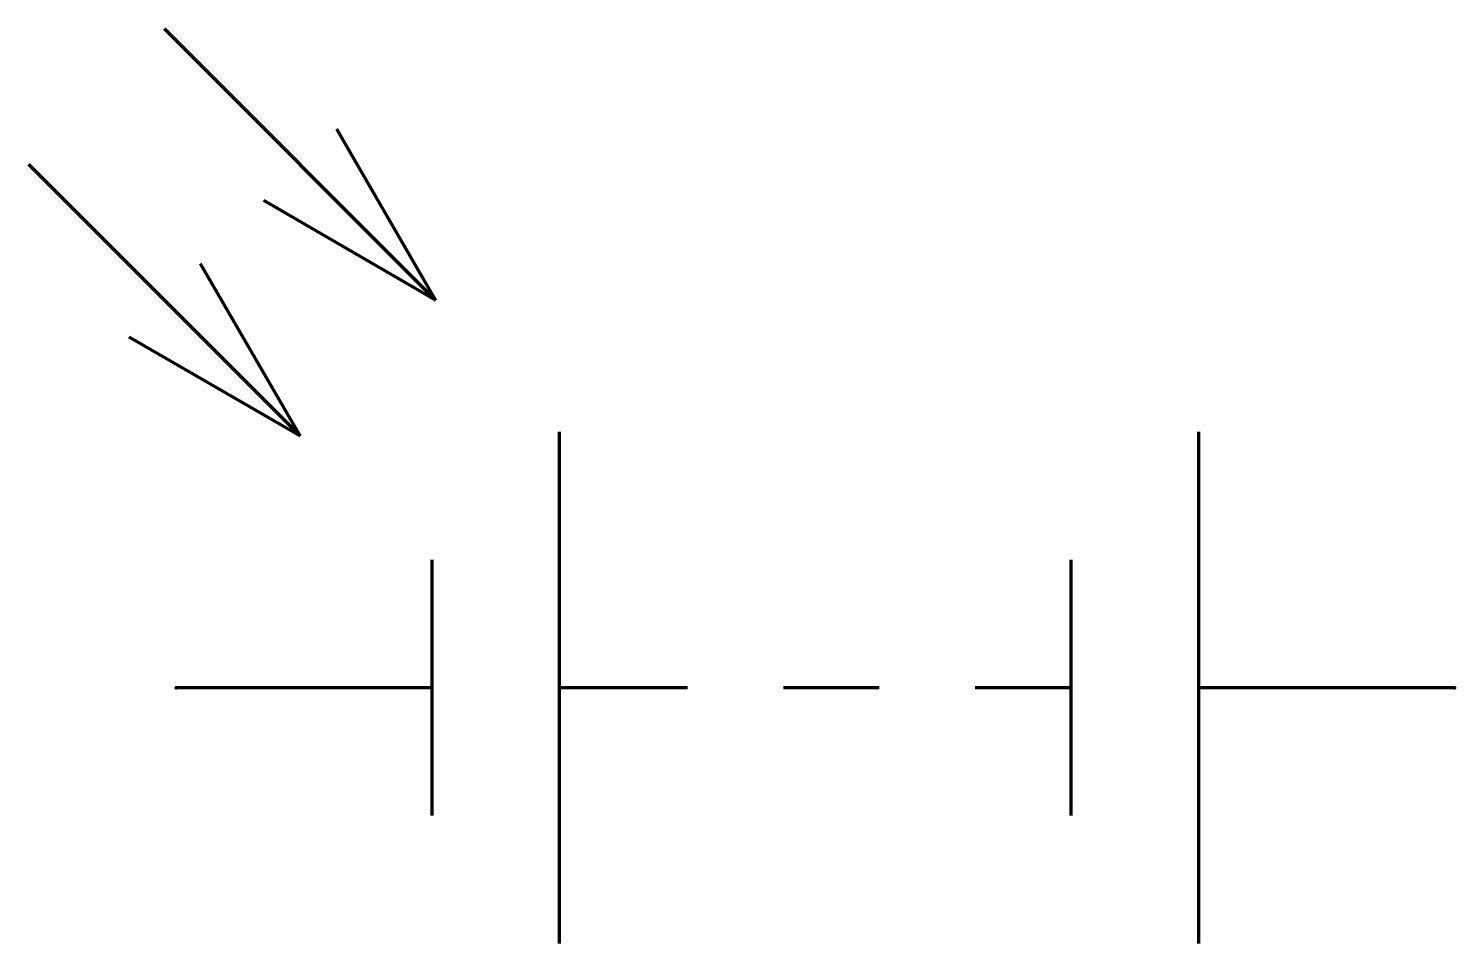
# Model space of a CAD drawing. Header units: millimetres. Extents: x -2.3 to 20, y -4 to 10.3.
import ezdxf

# ---------------------------------------------------------------- set-up
doc = ezdxf.new("R2010")
doc.units = ezdxf.units.MM
doc.layers.get('0').update_dxf_attribs({"linetype": 'CONTINUOUS', "lineweight": 0})

msp = doc.modelspace()

# ---------------------------------------------------------------- linework, layer by layer
at = {"color": 7, "linetype": 'CONTINUOUS', "lineweight": 70}
for p, q in [((-0.19, 10.31), (4.06, 6.06)), ((2.51, 8.74), (4.06, 6.06)), ((-2.31, 8.19), (1.94, 3.94)), ((4.06, 6.06), (1.37, 7.62)), ((1.94, 3.94), (0.38, 6.63)), ((-0.74, 5.49), (1.94, 3.94)), ((6, -4), (6, 4)), ((16, -4), (16, 4)), ((4, 2), (4, -2)), ((14, 2), (14, -2)), ((4, 0), (0, 0)), ((8, 0), (6, 0)), ((11, 0), (9.5, 0)), ((14, 0), (12.5, 0)), ((20, 0), (16, 0))]:
    msp.add_line(p, q, dxfattribs=at)
for p in [(0, 0), (20, 0)]:
    msp.add_point(p, dxfattribs=at)

doc.saveas('drawing.dxf')
